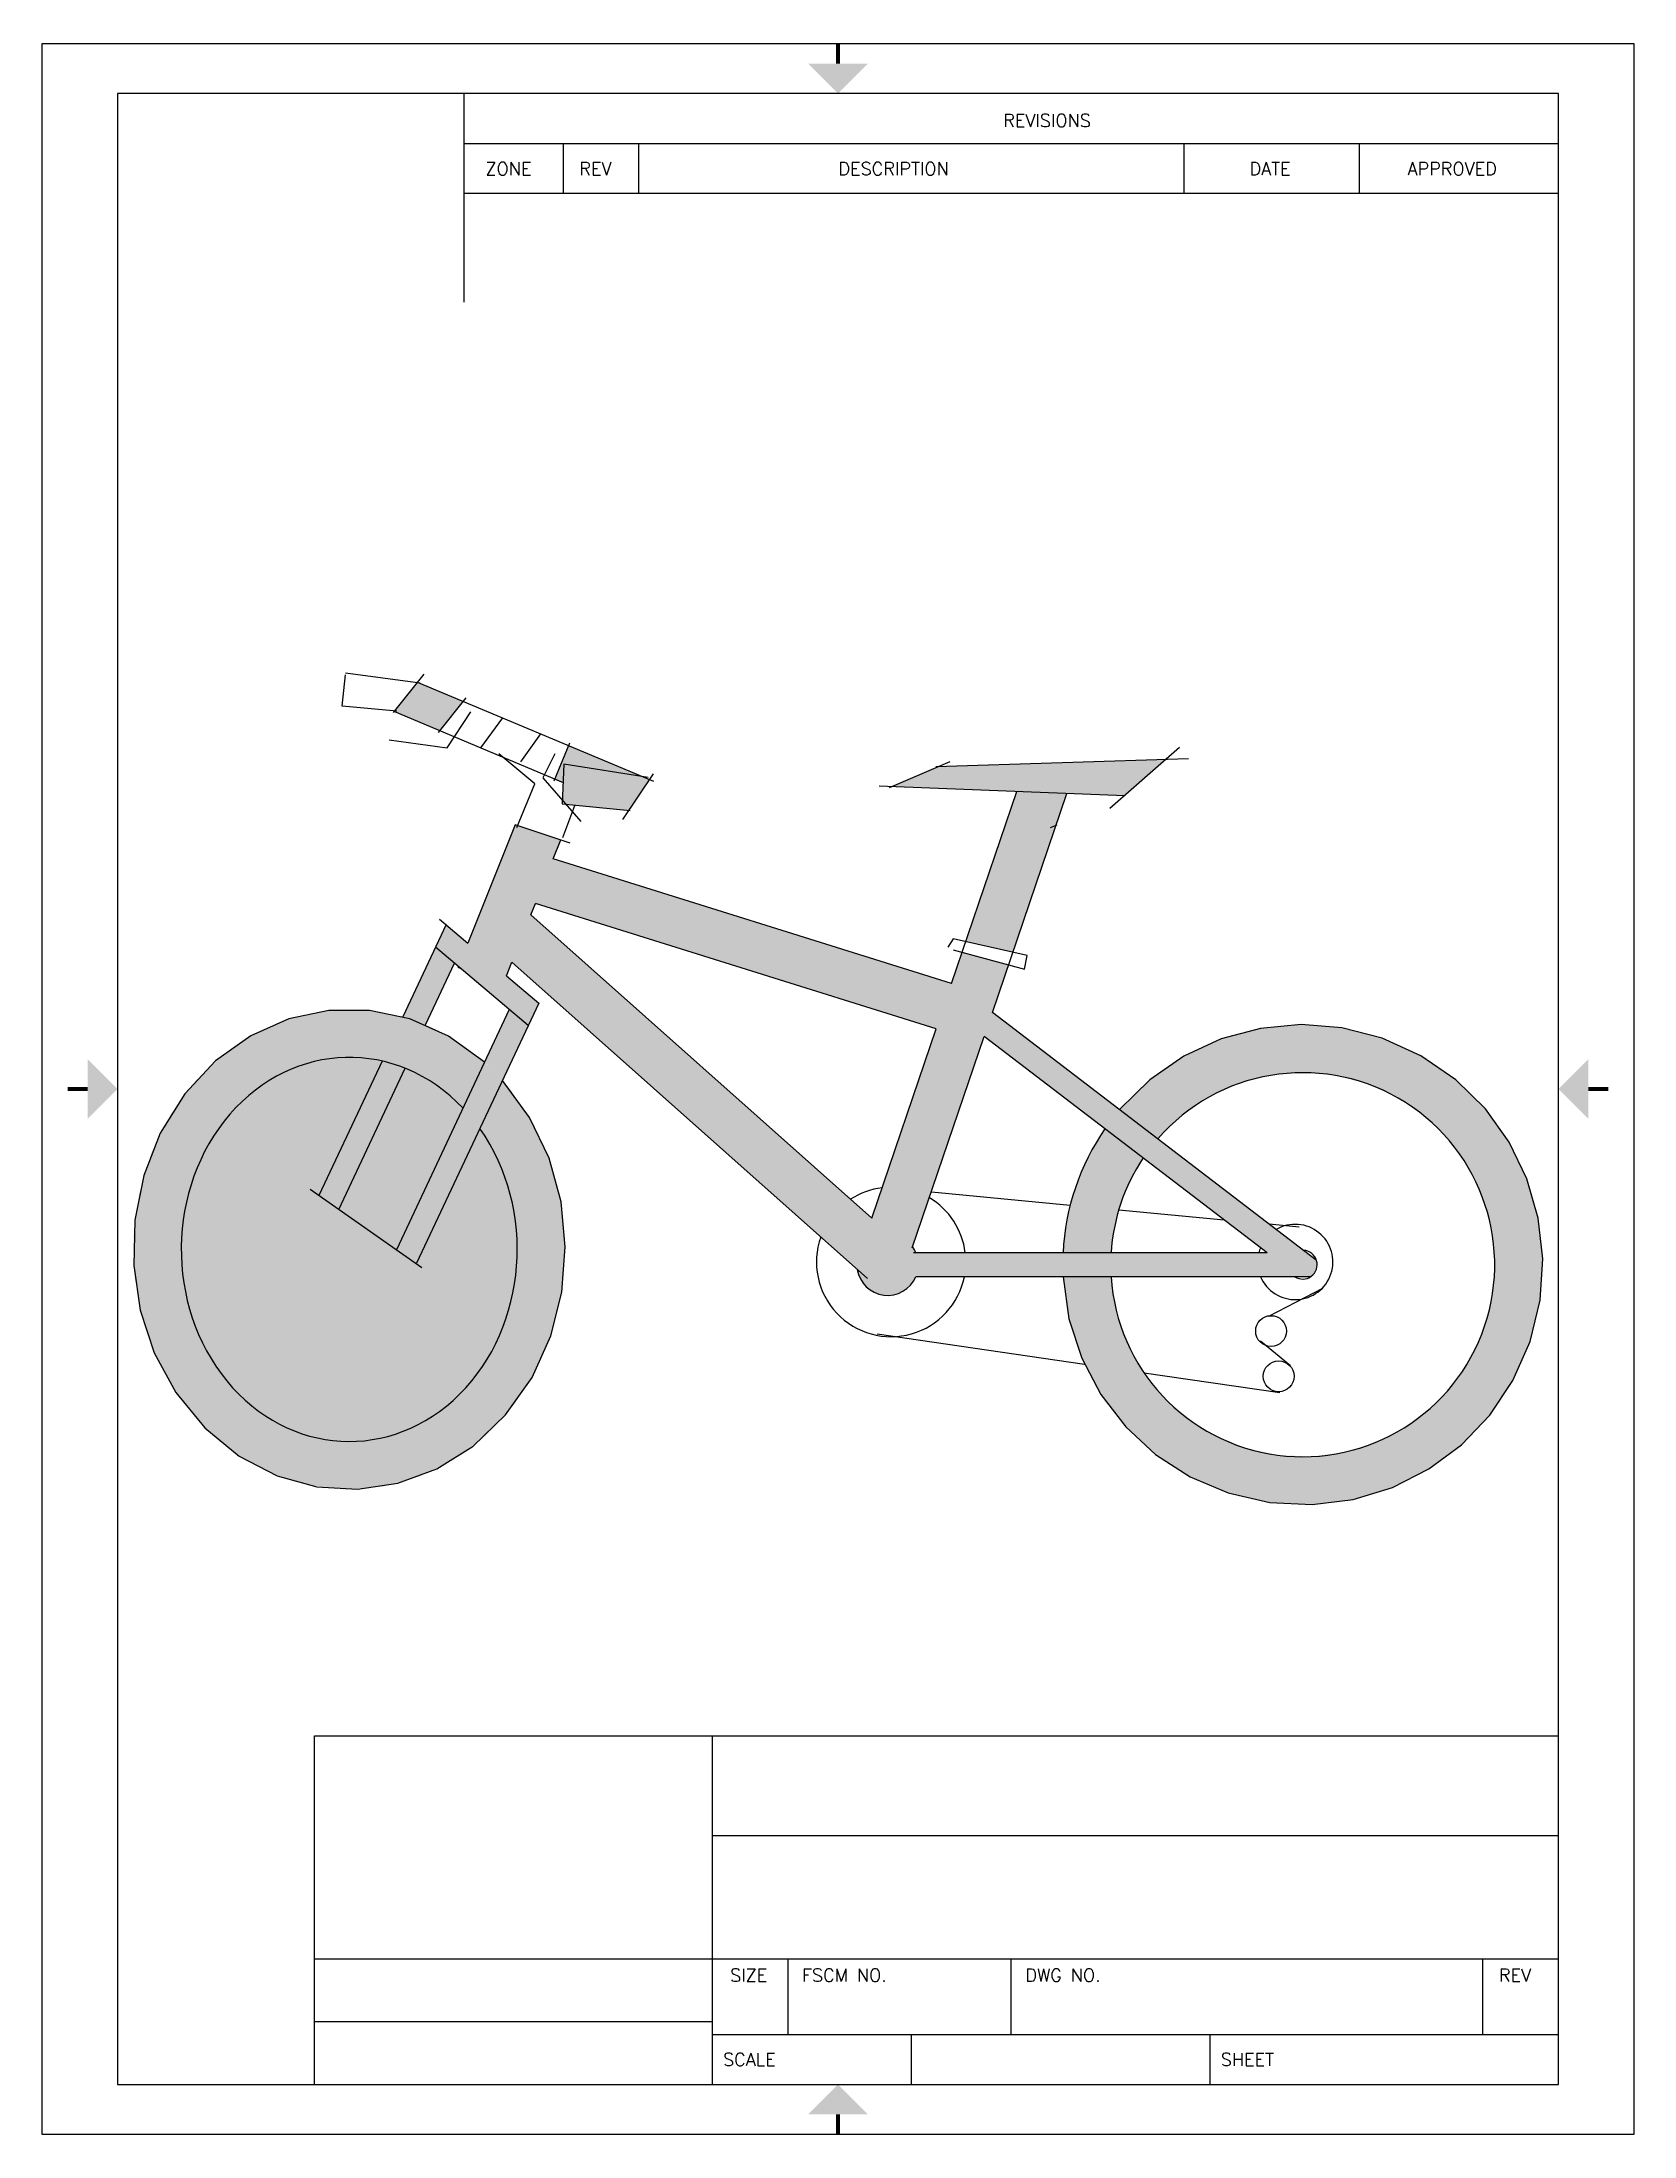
# Paper-space layout 'Layout1' of a CAD drawing. Extents: x 0 to 8, y 0 to 10.5.
# The model-space entities are those that its viewports show. They can reach past a viewport. Long polylines and large blocks are cut down to what shows.
import ezdxf

# ---------------------------------------------------------------- set-up
doc = ezdxf.new("R2010")
doc.units = 0
doc.header["$MEASUREMENT"] = 0
doc.layers.get('0').update_dxf_attribs({"linetype": 'CONTINUOUS'})
doc.layers.add('TB', color=7, linetype='CONTINUOUS')
doc.styles.add('ADESK1', font='romans')

# ---------------------------------------------------------------- blocks, each defined once
blk = doc.blocks.new('TITLE_BLOCK')
at = {"layer": 'TB'}
for p, q in [((0, 10.5), (0, 0)), ((8, 10.5), (0, 10.5)), ((8, 0), (8, 10.5)), ((0.38, 10.25), (0.38, 0.25)), ((7.62, 10.25), (0.38, 10.25)), ((2.12, 10.25), (2.12, 9.2027)), ((7.62, 0.25), (7.62, 10.25)), ((2.12, 10), (7.62, 10)), ((2.62, 9.75), (2.62, 10)), ((3, 9.75), (3, 10)), ((5.74, 9.75), (5.74, 10)), ((6.62, 9.75), (6.62, 10)), ((2.12, 9.75), (7.62, 9.75)), ((1.37, 2), (7.62, 2)), ((1.37, 0.25), (1.37, 2)), ((3.37, 0.25), (3.37, 2)), ((3.37, 1.5), (7.62, 1.5)), ((1.37, 0.88), (7.62, 0.88)), ((3.75, 0.5), (3.75, 0.88)), ((4.87, 0.5), (4.87, 0.88)), ((7.24, 0.5), (7.24, 0.88)), ((1.37, 0.565), (3.37, 0.565)), ((3.37, 0.5), (7.62, 0.5)), ((4.37, 0.25), (4.37, 0.5)), ((5.87, 0.25), (5.87, 0.5)), ((0.38, 0.25), (7.62, 0.25)), ((0, 0), (8, 0))]:
    blk.add_line(p, q, dxfattribs=at)
at = {"layer": 'TB', "const_width": 0.02}
for points in [[(4, 10.5), (4, 10.4)], [(0.13, 5.25), (0.23, 5.25)], [(7.87, 5.25), (7.77, 5.25)], [(4, 0), (4, 0.1)]]:
    blk.add_lwpolyline(points, dxfattribs=at)
at = {"layer": 'TB'}
for points in [[(3.85, 10.4), (4.15, 10.4), (4, 10.25)], [(0.23, 5.1), (0.23, 5.4), (0.38, 5.25)], [(7.77, 5.1), (7.77, 5.4), (7.62, 5.25)], [(3.85, 0.1), (4.15, 0.1), (4, 0.25)]]:
    blk.add_solid(points, dxfattribs=at)
at = {"color": 0, "style": 'ADESK1', "flags": 8}
for tag, p in [('USER', (0, 10.55)), ('REVDATE', (2.5, 10.55)), ('FNAME', (5.5, 10.55))]:
    blk.add_attdef(tag, p, '', height=0.15, dxfattribs=at)
at = {"layer": 'TB', "style": 'ADESK1'}
for s, p in [('REVISIONS', (4.8302, 10.0825)), ('ZONE', (2.2287, 9.8403)), ('REV', (2.7001, 9.8403)), ('DESCRIPTION', (4.002, 9.8403)), ('DATE', (6.0677, 9.8403)), ('APPROVED', (6.8614, 9.8403)), ('SIZE', (3.4579, 0.7659)), ('FSCM NO.', (3.8189, 0.7659)), ('DWG NO.', (4.941, 0.7659)), ('REV', (7.3205, 0.7659)), ('SCALE', (3.4223, 0.3425)), ('SHEET', (5.9228, 0.3425))]:
    blk.add_text(s, height=0.065, dxfattribs=at).set_placement(p)
at = {"layer": 'TB', "style": 'ADESK1', "flags": 9}
for tag in ['MAXY', 'MAXX', 'MINY', 'MINX']:
    blk.add_attdef(tag, (0, 0), '', height=0.065, dxfattribs=at)

msp = doc.modelspace()

# ---------------------------------------------------------------- hatches: boundary and pattern name
for color, points in [(256, [(2.3181, 7.4237), (2.3112, 7.4246), (2.215, 7.3043), (2.4051, 7.2245), (2.5025, 7.3463)]), (256, [(2.941, 7.1622), (2.8842, 7.0234), (2.9183, 7.0091), (2.9214, 7.0852), (3.2459, 7.0343)]), (4, [(3.2781, 7.0207), (3.2459, 7.0343), (2.9214, 7.0852), (2.9152, 6.9345), (2.9292, 6.9183), (3.1927, 6.8925)]), (256, [(5.4295, 7.1063), (4.4847, 7.0758), (4.2875, 6.9913), (5.2555, 6.954)]), (4, [(5.0173, 6.9632), (4.8087, 6.9712), (4.596, 6.3456), (4.7924, 6.302)]), (4, [(2.773, 5.9959), (2.694, 6.0628), (2.2234, 5.0619), (2.3066, 5.0038)]), (256, [(5.2367, 5.6461), (5.3959, 5.5245, -5.07989), (5.2016, 4.95), (5.0013, 4.95, 5.253204)]), (256, [(5.3352, 5.445), (5.176, 5.5666, 0.138973), (5.0013, 5.05), (5.2016, 5.05, -0.132598)])]:
    msp.add_hatch(color=color).paths.add_polyline_path(points)
h = msp.add_hatch(color=1)
h.paths.add_polyline_path([(2.8772, 6.6906), (2.9087, 6.7695), (2.7187, 6.8329), (2.5216, 6.3398), (2.4308, 6.4167), (2.3867, 6.323), (2.773, 5.9959), (2.8171, 6.0896), (2.6825, 6.2036), (2.7051, 6.26), (4.1437, 4.9802, 0.751983), (4.3882, 4.95), (6.0332, 4.95, 0.341918), (6.0567, 5.0196), (4.7069, 6.0508), (4.7745, 6.2494), (4.581, 6.3016), (4.5368, 6.1716)])
h.paths.add_polyline_path([(2.8028, 6.5044), (4.4723, 5.9822), (4.2043, 5.194), (2.784, 6.4575)], flags=16)
h.paths.add_polyline_path([(4.673, 5.9509), (5.8522, 5.05), (4.3886, 5.05, 0.055021), (4.3749, 5.0746)], flags=16)
h = msp.add_hatch(color=4)
edge = h.paths.add_edge_path()
edge.add_line((2.4658, 6.2561), (2.3867, 6.323))
edge.add_line((2.3867, 6.323), (2.2502, 6.0325))
edge.add_ellipse((2.0271, 5.0637), major_axis=(0, 1), ratio=0.9, start_angle=339.31418, end_angle=345.65006, ccw=False)
edge.add_line((2.345, 5.9993), (2.4658, 6.2561))
h = msp.add_hatch(color=256)
edge = h.paths.add_edge_path()
edge.add_ellipse((2.0271, 5.0637), major_axis=(0, 0.8), ratio=0.875, start_angle=348.75754, end_angle=668.97018, ccw=False)
edge.add_ellipse((2.0271, 5.0637), major_axis=(0, 0.8), ratio=0.875, start_angle=340.57638, end_angle=348.75754, ccw=False)
edge.add_ellipse((2.0271, 5.0637), major_axis=(0, 0.8), ratio=0.875, start_angle=317.38272, end_angle=340.57638, ccw=False)
edge.add_line((2.5011, 5.6525), (2.5908, 5.8433))
edge.add_ellipse((2.0271, 5.0637), major_axis=(0, 1), ratio=0.9, start_angle=321.21987, end_angle=339.31418)
edge.add_ellipse((2.0271, 5.0637), major_axis=(0, 1), ratio=0.9, start_angle=339.31418, end_angle=345.65006)
edge.add_ellipse((2.0271, 5.0637), major_axis=(0, 1), ratio=0.9, start_angle=345.65006, end_angle=674.77858)
edge.add_line((2.666, 5.7681), (2.5713, 5.5669))
h = msp.add_hatch(color=4)
edge = h.paths.add_edge_path()
edge.add_ellipse((2.0271, 5.0637), major_axis=(0, 0.8), ratio=0.875, start_angle=340.57638, end_angle=348.75754)
edge.add_line((2.1636, 5.8484), (1.9001, 5.2879))
edge.add_line((1.9001, 5.2879), (1.9832, 5.2298))
edge.add_line((1.9832, 5.2298), (2.2599, 5.8182))

# ---------------------------------------------------------------- linework, layer by layer
for p, q in [((1.998, 7.3266), (2.0118, 7.4577)), ((2.3219, 7.4232), (2.0118, 7.4646)), ((2.2121, 7.3006), (2.3395, 7.4599)), ((2.3076, 7.4281), (3.2947, 7.0138)), ((2.3991, 7.2169), (2.5142, 7.3609)), ((2.2254, 7.3059), (1.998, 7.3266)), ((2.215, 7.3043), (2.9183, 7.0091)), ((2.4344, 7.1539), (2.5342, 7.3037)), ((2.5758, 7.1539), (2.6673, 7.2787)), ((2.1932, 7.1872), (2.4344, 7.1539)), ((2.7421, 7.0956), (2.8253, 7.2121)), ((2.881, 7.0154), (2.9457, 7.1737)), ((5.196, 6.9019), (5.4859, 7.1557)), ((2.8004, 7.004), (2.6507, 7.1289)), ((2.8835, 7.1289), (2.8336, 7.029)), ((2.9214, 7.0852), (2.9145, 6.9197)), ((3.2729, 7.03), (2.9214, 7.0852)), ((4.5302, 7.0953), (4.2773, 6.9869)), ((4.4711, 7.0754), (5.5237, 7.1094)), ((2.7255, 6.8209), (2.8004, 7.004)), ((2.8336, 7.029), (2.9916, 6.8459)), ((3.1674, 6.8544), (3.2947, 7.0456)), ((5.2594, 6.9538), (4.2345, 6.9933)), ((2.9145, 6.9197), (3.1971, 6.8921)), ((2.9168, 6.7793), (2.9667, 6.9125)), ((4.5368, 6.1716), (4.8087, 6.9712)), ((4.7069, 6.0508), (5.0173, 6.9632)), ((2.7187, 6.8329), (2.5216, 6.3398)), ((2.947, 6.7568), (2.7187, 6.8329)), ((4.9495, 6.8219), (4.9767, 6.8325)), ((2.8772, 6.6906), (2.9087, 6.7695)), ((4.5368, 6.1716), (2.8772, 6.6906)), ((2.784, 6.4575), (2.8028, 6.5044)), ((2.784, 6.4575), (4.2043, 5.194)), ((4.4723, 5.9822), (2.8028, 6.5044)), ((2.4308, 6.4167), (2.2502, 6.0325)), ((2.4032, 6.4401), (2.5216, 6.3398)), ((2.773, 5.9959), (2.3867, 6.323)), ((4.5438, 6.3572), (4.521, 6.323)), ((4.8518, 6.2887), (4.5438, 6.3572)), ((4.5438, 6.3116), (4.8404, 6.2317)), ((4.8404, 6.2317), (4.8518, 6.2887)), ((2.345, 5.9993), (2.4658, 6.2561)), ((2.4825, 6.2419), (2.4809, 6.2379)), ((2.4929, 6.2331), (2.4809, 6.2379)), ((2.6825, 6.2036), (2.7051, 6.26)), ((2.6825, 6.2036), (2.8171, 6.0896)), ((4.1863, 4.9423), (2.7051, 6.26)), ((2.694, 6.0628), (2.2234, 5.0619)), ((2.8171, 6.0896), (2.3076, 5.006)), ((6.0567, 5.0196), (4.7069, 6.0508)), ((4.2043, 5.194), (4.4723, 5.9822)), ((4.3733, 5.0698), (4.673, 5.9509)), ((5.8522, 5.05), (4.673, 5.9509)), ((2.1636, 5.8484), (1.9001, 5.2879)), ((1.9832, 5.2298), (2.2599, 5.8182)), ((2.3297, 4.9876), (1.8647, 5.3127)), ((4.4526, 5.3031), (5.0313, 5.2482)), ((5.2335, 5.2291), (5.6722, 5.1875)), ((5.8603, 5.1697), (5.9858, 5.1578)), ((5.8522, 5.05), (4.3779, 5.05)), ((6.0332, 4.95), (4.3882, 4.95)), ((5.8593, 4.7863), (6.0832, 4.9028)), ((5.0905, 4.5842), (4.2267, 4.71)), ((5.8234, 4.6832), (5.9488, 4.5801)), ((5.9044, 4.4658), (5.34, 4.5479))]:
    msp.add_line(p, q)
for centre in [(5.8682, 4.7235), (5.8996, 4.5353)]:
    msp.add_circle(centre, 0.0642)
for centre, radius, start, end in [((6, 5), 1, 182.86598, 139.75448), ((6, 5), 0.8, 183.58332, 139.03715), ((6, 5), 1, 145.48645, 177.13402), ((6, 5), 0.8, 146.20379, 176.41668), ((4.2851, 5.0114), 0.3112, 96.99397, 122.93054), ((4.2851, 5.0114), 0.3112, 7.1268, 59.22654), ((5.9689, 5.0114), 0.1568, 203.04906, 120.19364), ((4.2851, 5.0114), 0.3112, 160.48171, 348.62427), ((4.2703, 5.0004), 0.1282, 22.73268, 35.32975), ((5.9689, 5.0114), 0.1568, 157.47006, 165.74331), ((4.2703, 5.0004), 0.1282, 189.06285, 336.83302), ((6, 5), 0.06, 236.44269, 86.17778)]:
    msp.add_arc(centre, radius, start, end)
for major_axis, ratio, start_param, end_param in [((0, 1), 0.9, 5.606344, 11.777108), ((0, 0.8), 0.875, 5.539373, 11.675732)]:
    msp.add_ellipse((2.0271, 5.0637), major_axis=major_axis, ratio=ratio, start_param=start_param, end_param=end_param)

psp = doc.layouts.get("Layout1")

# ---------------------------------------------------------------- block references
psp.add_blockref('TITLE_BLOCK', (0, 0))

# ---------------------------------------------------------------- viewports
at = {"layer": '0', "view_target_point": (-138, 0)}
psp.add_viewport(center=(4, 5.25), size=(7.24, 10), view_center_point=(142.0636, 5.732), view_height=8.29323, dxfattribs=at)

doc.saveas('drawing.dxf')
